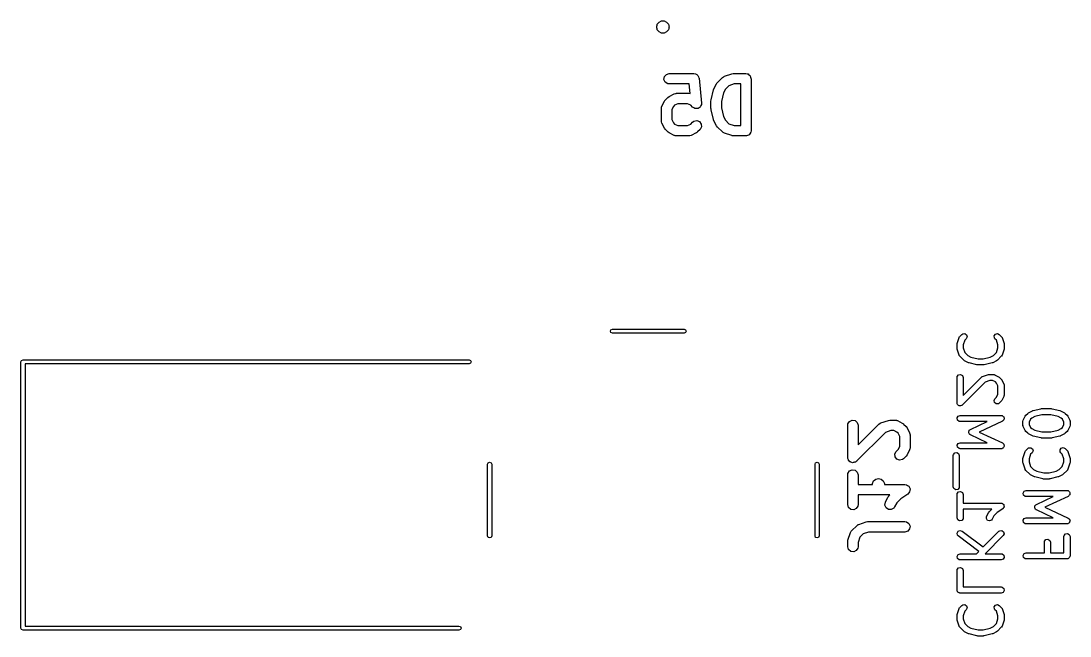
# Model space of a CAD drawing. Extents: x 4.56 to 9.29, y -6.2 to -0.8.
# Drawn here: x 4.56 to 5.569, y -2.886 to -2.294 of the extents above; entities that cross this region are included whole.
import ezdxf

# ---------------------------------------------------------------- set-up
doc = ezdxf.new("R2010")
doc.units = 0
doc.header["$MEASUREMENT"] = 0
doc.layers.add('BLACK', color=7, linetype='CONTINUOUS')

msp = doc.modelspace()

# ---------------------------------------------------------------- linework, layer by layer
at = {"layer": 'BLACK', "linetype": 'CONTINUOUS'}
for p, q in [((5.1713, -2.3), (5.1715, -2.2992)), ((5.1715, -2.3008), (5.1713, -2.3)), ((5.1715, -2.2988), (5.1716, -2.2986)), ((5.1715, -2.2992), (5.1715, -2.2988)), ((5.1716, -2.2986), (5.1718, -2.2974)), ((5.1718, -2.2974), (5.1735, -2.2954)), ((5.1735, -2.2954), (5.1759, -2.2942)), ((5.1759, -2.2942), (5.1785, -2.2942)), ((5.1785, -2.2942), (5.1808, -2.2954)), ((5.1808, -2.2954), (5.1825, -2.2974)), ((5.1825, -2.2974), (5.1828, -2.2986)), ((5.1828, -2.2986), (5.1829, -2.2988)), ((5.1829, -2.2988), (5.1829, -2.2992)), ((5.1829, -2.2992), (5.1831, -2.3)), ((5.1831, -2.3), (5.1829, -2.3008)), ((5.1715, -2.3012), (5.1715, -2.3008)), ((5.1716, -2.3014), (5.1715, -2.3012)), ((5.1718, -2.3026), (5.1716, -2.3014)), ((5.1735, -2.3046), (5.1718, -2.3026)), ((5.1759, -2.3058), (5.1735, -2.3046)), ((5.1785, -2.3058), (5.1759, -2.3058)), ((5.1808, -2.3046), (5.1785, -2.3058)), ((5.1825, -2.3026), (5.1808, -2.3046)), ((5.1828, -2.3014), (5.1825, -2.3026)), ((5.1829, -2.3012), (5.1828, -2.3014)), ((5.1829, -2.3008), (5.1829, -2.3012)), ((5.1782, -2.3505), (5.1786, -2.3477)), ((5.1794, -2.3531), (5.1782, -2.3505)), ((5.1786, -2.3477), (5.1805, -2.3456)), ((5.1805, -2.3456), (5.1832, -2.3448)), ((5.1832, -2.3448), (5.207, -2.3448)), ((5.207, -2.3448), (5.2084, -2.345)), ((5.2084, -2.345), (5.2085, -2.345)), ((5.2085, -2.345), (5.2086, -2.345)), ((5.2086, -2.345), (5.2097, -2.3458)), ((5.2097, -2.3458), (5.2108, -2.3465)), ((5.2108, -2.3465), (5.2108, -2.3466)), ((5.2108, -2.3466), (5.2109, -2.3467)), ((5.2109, -2.3467), (5.2114, -2.3479)), ((5.2114, -2.3479), (5.2119, -2.3491)), ((5.2119, -2.3491), (5.2119, -2.3492)), ((5.2119, -2.3492), (5.212, -2.3493)), ((5.212, -2.3493), (5.2143, -2.3731)), ((5.2296, -2.3534), (5.2344, -2.3486)), ((5.2344, -2.3486), (5.2355, -2.3478)), ((5.2355, -2.3478), (5.236, -2.3477)), ((5.236, -2.3477), (5.2364, -2.3474)), ((5.2364, -2.3474), (5.2435, -2.345)), ((5.2435, -2.345), (5.2449, -2.3448)), ((5.2449, -2.3448), (5.245, -2.3448)), ((5.245, -2.3448), (5.2451, -2.3448)), ((5.2451, -2.3448), (5.257, -2.3448)), ((5.257, -2.3448), (5.2584, -2.345)), ((5.2584, -2.345), (5.2587, -2.3452)), ((5.2587, -2.3452), (5.2591, -2.3452)), ((5.2591, -2.3452), (5.2599, -2.3459)), ((5.2599, -2.3459), (5.2608, -2.3465)), ((5.2608, -2.3465), (5.2609, -2.3468)), ((5.2609, -2.3468), (5.2612, -2.3471)), ((5.2612, -2.3471), (5.2615, -2.3481)), ((5.2615, -2.3481), (5.2619, -2.3491)), ((5.2619, -2.3491), (5.2619, -2.3494)), ((5.2619, -2.3494), (5.262, -2.3498)), ((5.262, -2.3498), (5.262, -2.3998)), ((5.1818, -2.3546), (5.1794, -2.3531)), ((5.1832, -2.3548), (5.1818, -2.3546)), ((5.2025, -2.3548), (5.1832, -2.3548)), ((5.2034, -2.364), (5.2025, -2.3548)), ((5.2236, -2.37), (5.2259, -2.3605)), ((5.2259, -2.3605), (5.2263, -2.3596)), ((5.2263, -2.3594), (5.2287, -2.3547)), ((5.2263, -2.3596), (5.2263, -2.3594)), ((5.2287, -2.3547), (5.2295, -2.3535)), ((5.2295, -2.3535), (5.2296, -2.3535)), ((5.2296, -2.3535), (5.2296, -2.3534)), ((5.2373, -2.3599), (5.2355, -2.3634)), ((5.2406, -2.3565), (5.2373, -2.3599)), ((5.2459, -2.3548), (5.2406, -2.3565)), ((5.252, -2.3548), (5.2459, -2.3548)), ((5.252, -2.3948), (5.252, -2.3548)), ((5.1787, -2.3713), (5.1795, -2.3702)), ((5.1795, -2.3702), (5.1796, -2.3701)), ((5.1796, -2.3701), (5.182, -2.3677)), ((5.1796, -2.3701), (5.1796, -2.3701)), ((5.182, -2.3677), (5.1832, -2.3668)), ((5.1832, -2.3668), (5.1833, -2.3668)), ((5.1833, -2.3667), (5.1881, -2.3644)), ((5.1833, -2.3668), (5.1833, -2.3667)), ((5.1881, -2.3644), (5.1894, -2.3639)), ((5.1894, -2.3639), (5.1899, -2.364)), ((5.1899, -2.364), (5.1903, -2.3638)), ((5.1903, -2.3638), (5.2022, -2.3638)), ((5.2022, -2.3638), (5.2034, -2.364)), ((5.2234, -2.3712), (5.2236, -2.3701)), ((5.2234, -2.3783), (5.2234, -2.3712)), ((5.2236, -2.3701), (5.2236, -2.37)), ((5.2355, -2.3634), (5.2334, -2.3718)), ((5.1758, -2.3783), (5.176, -2.3769)), ((5.1758, -2.3903), (5.1758, -2.3783)), ((5.176, -2.3769), (5.1762, -2.3766)), ((5.1762, -2.3766), (5.1763, -2.3761)), ((5.1763, -2.3761), (5.1787, -2.3713)), ((5.1873, -2.3765), (5.1858, -2.3795)), ((5.1858, -2.3795), (5.1858, -2.3891)), ((5.1885, -2.3753), (5.1873, -2.3765)), ((5.1915, -2.3738), (5.1885, -2.3753)), ((5.201, -2.3738), (5.1915, -2.3738)), ((5.204, -2.3753), (5.201, -2.3738)), ((5.2058, -2.3771), (5.204, -2.3753)), ((5.2068, -2.3777), (5.2058, -2.3771)), ((5.2078, -2.3783), (5.2068, -2.3777)), ((5.208, -2.3783), (5.2078, -2.3783)), ((5.2083, -2.3785), (5.208, -2.3783)), ((5.2094, -2.3784), (5.2083, -2.3785)), ((5.2106, -2.3784), (5.2094, -2.3784)), ((5.2108, -2.3783), (5.2106, -2.3784)), ((5.2111, -2.3783), (5.2108, -2.3783)), ((5.212, -2.3776), (5.2111, -2.3783)), ((5.213, -2.377), (5.212, -2.3776)), ((5.2131, -2.3768), (5.213, -2.377)), ((5.2134, -2.3766), (5.2131, -2.3768)), ((5.2138, -2.3755), (5.2134, -2.3766)), ((5.2143, -2.3745), (5.2138, -2.3755)), ((5.2143, -2.3731), (5.2143, -2.3738)), ((5.2143, -2.3738), (5.2144, -2.3739)), ((5.2144, -2.3739), (5.2143, -2.3741)), ((5.2143, -2.3741), (5.2143, -2.3745)), ((5.2235, -2.3785), (5.2234, -2.3783)), ((5.2236, -2.3796), (5.2235, -2.3785)), ((5.2259, -2.3891), (5.2236, -2.3796)), ((5.2334, -2.3718), (5.2334, -2.3777)), ((5.2334, -2.3777), (5.2355, -2.3861)), ((5.1759, -2.3907), (5.1758, -2.3903)), ((5.1759, -2.3911), (5.1759, -2.3907)), ((5.1763, -2.3925), (5.1759, -2.3911)), ((5.1858, -2.3891), (5.1873, -2.3921)), ((5.2058, -2.3915), (5.207, -2.3906)), ((5.207, -2.3906), (5.2097, -2.39)), ((5.2097, -2.39), (5.2124, -2.391)), ((5.2124, -2.391), (5.214, -2.3933)), ((5.226, -2.3892), (5.2259, -2.3891)), ((5.2263, -2.3901), (5.226, -2.3892)), ((5.2287, -2.3949), (5.2263, -2.3901)), ((5.2355, -2.3861), (5.2373, -2.3897)), ((5.2373, -2.3897), (5.2406, -2.393)), ((5.1787, -2.3973), (5.1763, -2.3925)), ((5.1788, -2.3973), (5.1787, -2.3973)), ((5.1788, -2.3974), (5.1788, -2.3973)), ((5.1796, -2.3985), (5.1788, -2.3974)), ((5.182, -2.4009), (5.1796, -2.3985)), ((5.1821, -2.401), (5.182, -2.4009)), ((5.1821, -2.4011), (5.1821, -2.401)), ((5.1833, -2.4019), (5.1821, -2.4011)), ((5.1873, -2.3921), (5.1885, -2.3933)), ((5.1885, -2.3933), (5.1915, -2.3948)), ((5.1915, -2.3948), (5.201, -2.3948)), ((5.201, -2.3948), (5.204, -2.3933)), ((5.204, -2.3933), (5.2058, -2.3915)), ((5.2105, -2.4009), (5.2094, -2.4018)), ((5.2129, -2.3985), (5.2105, -2.4009)), ((5.2143, -2.3961), (5.2129, -2.3985)), ((5.214, -2.3933), (5.2143, -2.3961)), ((5.2288, -2.3949), (5.2287, -2.3949)), ((5.2288, -2.395), (5.2288, -2.3949)), ((5.2296, -2.3962), (5.2288, -2.395)), ((5.2344, -2.4009), (5.2296, -2.3962)), ((5.2348, -2.4011), (5.2344, -2.4009)), ((5.2351, -2.4015), (5.2348, -2.4011)), ((5.2364, -2.4021), (5.2351, -2.4015)), ((5.2406, -2.393), (5.2459, -2.3948)), ((5.2459, -2.3948), (5.252, -2.3948)), ((5.2616, -2.4015), (5.2615, -2.4019)), ((5.2618, -2.4012), (5.2616, -2.4015)), ((5.262, -2.3998), (5.2618, -2.4012)), ((5.1881, -2.4042), (5.1833, -2.4019)), ((5.1885, -2.4043), (5.1881, -2.4042)), ((5.1889, -2.4046), (5.1885, -2.4043)), ((5.1903, -2.4048), (5.1889, -2.4046)), ((5.2022, -2.4048), (5.1903, -2.4048)), ((5.2027, -2.4046), (5.2022, -2.4048)), ((5.2031, -2.4047), (5.2027, -2.4046)), ((5.2045, -2.4042), (5.2031, -2.4047)), ((5.2092, -2.4019), (5.2045, -2.4042)), ((5.2093, -2.4018), (5.2092, -2.4019)), ((5.2094, -2.4018), (5.2093, -2.4018)), ((5.2435, -2.4045), (5.2364, -2.4021)), ((5.2436, -2.4045), (5.2435, -2.4045)), ((5.2437, -2.4046), (5.2436, -2.4045)), ((5.2451, -2.4048), (5.2437, -2.4046)), ((5.257, -2.4048), (5.2451, -2.4048)), ((5.2573, -2.4047), (5.257, -2.4048)), ((5.2577, -2.4047), (5.2573, -2.4047)), ((5.2587, -2.4043), (5.2577, -2.4047)), ((5.2597, -2.404), (5.2587, -2.4043)), ((5.2599, -2.4037), (5.2597, -2.404)), ((5.2603, -2.4036), (5.2599, -2.4037)), ((5.2608, -2.4027), (5.2603, -2.4036)), ((5.2615, -2.4019), (5.2608, -2.4027)), ((5.1267, -2.5925), (5.1272, -2.5911)), ((5.1272, -2.5939), (5.1267, -2.5925)), ((5.1272, -2.5911), (5.1286, -2.5906)), ((5.1286, -2.5906), (5.1975, -2.5906)), ((5.1975, -2.5906), (5.1989, -2.5911)), ((5.1989, -2.5911), (5.1995, -2.5925)), ((5.1995, -2.5925), (5.1989, -2.5939)), ((5.1286, -2.5945), (5.1272, -2.5939)), ((5.1975, -2.5945), (5.1286, -2.5945)), ((5.1989, -2.5939), (5.1975, -2.5945)), ((5.4603, -2.6042), (5.4622, -2.5986)), ((5.4622, -2.5986), (5.4626, -2.5977)), ((5.4626, -2.5977), (5.4628, -2.5976)), ((5.4628, -2.5976), (5.4629, -2.5975)), ((5.4629, -2.5975), (5.4647, -2.5956)), ((5.4647, -2.5956), (5.4656, -2.595)), ((5.4656, -2.595), (5.4676, -2.5948)), ((5.4675, -2.6011), (5.466, -2.6057)), ((5.4689, -2.5998), (5.4675, -2.6011)), ((5.4676, -2.5948), (5.4693, -2.596)), ((5.4698, -2.5979), (5.4689, -2.5998)), ((5.4693, -2.596), (5.4698, -2.5979)), ((5.4959, -2.5969), (5.497, -2.5953)), ((5.496, -2.5989), (5.4959, -2.5969)), ((5.4966, -2.5998), (5.496, -2.5989)), ((5.498, -2.6011), (5.4966, -2.5998)), ((5.497, -2.5953), (5.499, -2.5947)), ((5.4995, -2.6057), (5.498, -2.6011)), ((5.499, -2.5947), (5.5008, -2.5956)), ((5.5008, -2.5956), (5.5027, -2.5975)), ((5.5027, -2.5975), (5.5033, -2.5983)), ((5.5033, -2.5983), (5.5033, -2.5985)), ((5.5033, -2.5985), (5.5034, -2.5986)), ((5.5034, -2.5986), (5.5053, -2.6042)), ((5.4601, -2.6052), (5.4603, -2.6043)), ((5.4601, -2.6089), (5.4601, -2.6052)), ((5.4602, -2.609), (5.4601, -2.6089)), ((5.4603, -2.6099), (5.4602, -2.609)), ((5.4603, -2.6043), (5.4603, -2.6042)), ((5.4622, -2.6155), (5.4603, -2.6099)), ((5.466, -2.6057), (5.466, -2.6084)), ((5.466, -2.6084), (5.4675, -2.613)), ((5.4675, -2.613), (5.4705, -2.6159)), ((5.4951, -2.6159), (5.498, -2.613)), ((5.498, -2.613), (5.4995, -2.6084)), ((5.4995, -2.6084), (5.4995, -2.6057)), ((5.5053, -2.6099), (5.5034, -2.6155)), ((5.5053, -2.6042), (5.5054, -2.6051)), ((5.5054, -2.6089), (5.5053, -2.6098)), ((5.5053, -2.6098), (5.5053, -2.6099)), ((5.5054, -2.6051), (5.5054, -2.6052)), ((5.5054, -2.6052), (5.5054, -2.6089)), ((4.5597, -2.622), (4.5603, -2.6207)), ((4.5597, -2.878), (4.5597, -2.622)), ((4.5603, -2.6207), (4.5617, -2.6201)), ((4.5617, -2.6201), (4.9908, -2.6201)), ((4.9908, -2.6201), (4.9922, -2.6207)), ((4.9922, -2.6234), (4.9908, -2.624)), ((4.9922, -2.6207), (4.9928, -2.622)), ((4.9928, -2.622), (4.9922, -2.6234)), ((5.4623, -2.6156), (5.4622, -2.6155)), ((5.4623, -2.6158), (5.4623, -2.6156)), ((5.4629, -2.6166), (5.4623, -2.6158)), ((5.4666, -2.6204), (5.4629, -2.6166)), ((5.4667, -2.6204), (5.4666, -2.6204)), ((5.4674, -2.6209), (5.4667, -2.6204)), ((5.4711, -2.6228), (5.4674, -2.6209)), ((5.4705, -2.6159), (5.4735, -2.6174)), ((5.4713, -2.6228), (5.4711, -2.6228)), ((5.4717, -2.623), (5.4713, -2.6228)), ((5.4792, -2.6249), (5.4717, -2.623)), ((5.4735, -2.6174), (5.4803, -2.6191)), ((5.4803, -2.6191), (5.4852, -2.6191)), ((5.4852, -2.6191), (5.4921, -2.6174)), ((5.4938, -2.623), (5.4863, -2.6249)), ((5.4921, -2.6174), (5.4951, -2.6159)), ((5.4939, -2.623), (5.4938, -2.623)), ((5.4944, -2.6228), (5.4939, -2.623)), ((5.4982, -2.6209), (5.4944, -2.6228)), ((5.4989, -2.6204), (5.4982, -2.6209)), ((5.4982, -2.6209), (5.4982, -2.6209)), ((5.5027, -2.6166), (5.4989, -2.6204)), ((5.5029, -2.6164), (5.5027, -2.6165)), ((5.5027, -2.6165), (5.5027, -2.6166)), ((5.5034, -2.6155), (5.5029, -2.6164)), ((4.9908, -2.624), (4.5637, -2.624)), ((4.5637, -2.624), (4.5637, -2.876)), ((5.4794, -2.6249), (5.4792, -2.6249)), ((5.48, -2.625), (5.4794, -2.6249)), ((5.4856, -2.625), (5.48, -2.625)), ((5.4857, -2.625), (5.4856, -2.625)), ((5.4863, -2.6249), (5.4857, -2.625)), ((5.4601, -2.637), (5.4603, -2.636)), ((5.4601, -2.6614), (5.4601, -2.637)), ((5.4603, -2.636), (5.4616, -2.6345)), ((5.4616, -2.6345), (5.4636, -2.6341)), ((5.4636, -2.6341), (5.4653, -2.6351)), ((5.4872, -2.6415), (5.4652, -2.6635)), ((5.4653, -2.6351), (5.466, -2.637)), ((5.466, -2.6543), (5.4835, -2.6368)), ((5.466, -2.637), (5.466, -2.6543)), ((5.4835, -2.6368), (5.4843, -2.6362)), ((5.4843, -2.6362), (5.4845, -2.6362)), ((5.4845, -2.6362), (5.4846, -2.6361)), ((5.4846, -2.6361), (5.4903, -2.6342)), ((5.4917, -2.64), (5.4872, -2.6415)), ((5.4903, -2.6342), (5.4911, -2.6341)), ((5.4911, -2.6341), (5.4912, -2.6341)), ((5.4912, -2.6341), (5.495, -2.6341)), ((5.4943, -2.64), (5.4917, -2.64)), ((5.497, -2.6413), (5.4943, -2.64)), ((5.495, -2.6341), (5.496, -2.6343)), ((5.496, -2.6343), (5.4961, -2.6344)), ((5.4961, -2.6344), (5.4963, -2.6344)), ((5.4963, -2.6344), (5.5, -2.6363)), ((5.4982, -2.6425), (5.497, -2.6413)), ((5.4995, -2.6452), (5.4982, -2.6425)), ((5.5, -2.6363), (5.5007, -2.6368)), ((5.5007, -2.6368), (5.5008, -2.6368)), ((5.5008, -2.6368), (5.5027, -2.6387)), ((5.5027, -2.6387), (5.5032, -2.6394)), ((5.5032, -2.6394), (5.5032, -2.6395)), ((5.5032, -2.6395), (5.5051, -2.6432)), ((5.5051, -2.6432), (5.5054, -2.6442)), ((5.4982, -2.6559), (5.4995, -2.6532)), ((5.4995, -2.6532), (5.4995, -2.6452)), ((5.5054, -2.6442), (5.5053, -2.6444)), ((5.5053, -2.6444), (5.5054, -2.6445)), ((5.5054, -2.6445), (5.5054, -2.6539)), ((5.4604, -2.6623), (5.4601, -2.6614)), ((5.4607, -2.6631), (5.4604, -2.6623)), ((5.4608, -2.6632), (5.4607, -2.6631)), ((5.4608, -2.6633), (5.4608, -2.6632)), ((5.4616, -2.6638), (5.4608, -2.6633)), ((5.4623, -2.6643), (5.4616, -2.6638)), ((5.4652, -2.6635), (5.4646, -2.6639)), ((5.4646, -2.6639), (5.4646, -2.664)), ((5.4958, -2.6593), (5.4966, -2.6575)), ((5.4963, -2.6612), (5.4958, -2.6593)), ((5.4979, -2.6624), (5.4963, -2.6612)), ((5.4966, -2.6575), (5.4982, -2.6559)), ((5.5, -2.6622), (5.4979, -2.6624)), ((5.5008, -2.6616), (5.5, -2.6622)), ((5.5027, -2.6598), (5.5008, -2.6616)), ((5.5032, -2.659), (5.5027, -2.6597)), ((5.5027, -2.6597), (5.5027, -2.6598)), ((5.5051, -2.6552), (5.5032, -2.659)), ((5.5052, -2.6549), (5.5051, -2.6551)), ((5.5051, -2.6551), (5.5051, -2.6552)), ((5.5054, -2.6539), (5.5052, -2.6549)), ((5.4612, -2.6742), (5.4631, -2.6735)), ((5.4625, -2.6643), (5.4623, -2.6643)), ((5.4626, -2.6643), (5.4625, -2.6643)), ((5.4634, -2.6642), (5.4626, -2.6643)), ((5.4631, -2.6735), (5.5025, -2.6735)), ((5.4643, -2.6641), (5.4634, -2.6642)), ((5.4645, -2.664), (5.4643, -2.6641)), ((5.4646, -2.664), (5.4645, -2.664)), ((5.5025, -2.6735), (5.5035, -2.6736)), ((5.5035, -2.6736), (5.5038, -2.6739)), ((5.5038, -2.6739), (5.5041, -2.674)), ((5.5041, -2.674), (5.5045, -2.6745)), ((5.5257, -2.6742), (5.5262, -2.6734)), ((5.5262, -2.6734), (5.5263, -2.6734)), ((5.5263, -2.6734), (5.5281, -2.6715)), ((5.5281, -2.6715), (5.5289, -2.671)), ((5.5289, -2.671), (5.5327, -2.6691)), ((5.5289, -2.671), (5.5289, -2.671)), ((5.5327, -2.6691), (5.5331, -2.6689)), ((5.5331, -2.6689), (5.5333, -2.6689)), ((5.5333, -2.6689), (5.5408, -2.667)), ((5.5418, -2.6728), (5.535, -2.6745)), ((5.5408, -2.667), (5.5413, -2.6669)), ((5.5413, -2.6669), (5.5415, -2.6669)), ((5.5415, -2.6669), (5.5508, -2.6669)), ((5.5505, -2.6728), (5.5418, -2.6728)), ((5.5573, -2.6745), (5.5505, -2.6728)), ((5.5508, -2.6669), (5.5514, -2.667)), ((5.5514, -2.667), (5.5516, -2.667)), ((5.5516, -2.667), (5.5591, -2.6689)), ((5.5591, -2.6689), (5.5595, -2.6691)), ((5.5595, -2.6691), (5.5597, -2.6691)), ((5.5597, -2.6691), (5.5634, -2.671)), ((5.5634, -2.671), (5.5641, -2.6715)), ((5.5641, -2.6715), (5.5642, -2.6715)), ((5.5642, -2.6715), (5.5661, -2.6734)), ((5.5661, -2.6734), (5.5666, -2.6741)), ((5.355, -2.683), (5.3552, -2.6816)), ((5.355, -2.714), (5.355, -2.683)), ((5.3552, -2.6816), (5.3567, -2.6792)), ((5.3567, -2.6792), (5.3592, -2.6781)), ((5.3592, -2.6781), (5.362, -2.6785)), ((5.362, -2.6785), (5.3642, -2.6803)), ((5.3642, -2.6803), (5.365, -2.683)), ((5.365, -2.7019), (5.385, -2.6819)), ((5.365, -2.683), (5.365, -2.7019)), ((5.385, -2.6819), (5.3861, -2.681)), ((5.3861, -2.681), (5.3866, -2.6809)), ((5.3866, -2.6809), (5.3869, -2.6807)), ((5.3869, -2.6807), (5.3941, -2.6783)), ((5.3941, -2.6783), (5.3955, -2.678)), ((5.3955, -2.678), (5.3956, -2.678)), ((5.3956, -2.678), (5.3957, -2.678)), ((5.3957, -2.678), (5.4004, -2.678)), ((5.4004, -2.678), (5.4018, -2.6782)), ((5.4018, -2.6782), (5.4022, -2.6785)), ((5.4022, -2.6785), (5.4027, -2.6785)), ((5.4027, -2.6785), (5.4074, -2.6809)), ((5.4074, -2.6809), (5.4086, -2.6817)), ((5.4086, -2.6817), (5.4086, -2.6818)), ((5.4086, -2.6818), (5.4087, -2.6819)), ((5.4087, -2.6819), (5.4111, -2.6842)), ((5.4602, -2.6759), (5.4612, -2.6742)), ((5.4605, -2.6779), (5.4602, -2.6759)), ((5.4621, -2.6792), (5.4605, -2.6779)), ((5.4631, -2.6794), (5.4621, -2.6792)), ((5.4891, -2.6794), (5.4631, -2.6794)), ((5.4731, -2.6869), (5.4891, -2.6794)), ((5.5037, -2.6791), (5.4813, -2.6895)), ((5.504, -2.6788), (5.5037, -2.6791)), ((5.5044, -2.6787), (5.504, -2.6788)), ((5.5047, -2.6781), (5.5044, -2.6787)), ((5.5045, -2.6745), (5.505, -2.6749)), ((5.5051, -2.6777), (5.5047, -2.6781)), ((5.505, -2.6749), (5.5051, -2.6753)), ((5.5051, -2.6753), (5.5053, -2.6757)), ((5.5052, -2.6773), (5.5051, -2.6777)), ((5.5054, -2.6769), (5.5052, -2.6773)), ((5.5053, -2.6757), (5.5053, -2.6763)), ((5.5053, -2.6763), (5.5054, -2.6769)), ((5.5235, -2.6792), (5.5237, -2.6782)), ((5.5235, -2.683), (5.5235, -2.6792)), ((5.5236, -2.6831), (5.5235, -2.683)), ((5.5235, -2.6833), (5.5236, -2.6831)), ((5.5238, -2.6843), (5.5235, -2.6833)), ((5.5237, -2.6782), (5.5238, -2.6781)), ((5.5238, -2.6779), (5.5257, -2.6742)), ((5.5238, -2.6781), (5.5238, -2.6779)), ((5.5308, -2.6772), (5.5294, -2.6799)), ((5.5294, -2.6799), (5.5294, -2.6823)), ((5.5294, -2.6823), (5.5308, -2.685)), ((5.532, -2.676), (5.5308, -2.6772)), ((5.535, -2.6745), (5.532, -2.676)), ((5.5603, -2.676), (5.5573, -2.6745)), ((5.5615, -2.6772), (5.5603, -2.676)), ((5.5629, -2.6799), (5.5615, -2.6772)), ((5.5615, -2.685), (5.5629, -2.6823)), ((5.5629, -2.6823), (5.5629, -2.6799)), ((5.5666, -2.6741), (5.5666, -2.6742)), ((5.5666, -2.6742), (5.5685, -2.6779)), ((5.5685, -2.6779), (5.5688, -2.6789)), ((5.5686, -2.684), (5.5685, -2.6841)), ((5.5688, -2.683), (5.5686, -2.684)), ((5.5688, -2.6789), (5.5687, -2.6791)), ((5.5687, -2.6791), (5.5688, -2.6792)), ((5.5688, -2.6792), (5.5688, -2.683)), ((5.3912, -2.6898), (5.3635, -2.7175)), ((5.3965, -2.688), (5.3912, -2.6898)), ((5.3993, -2.688), (5.3965, -2.688)), ((5.4022, -2.6895), (5.3993, -2.688)), ((5.4035, -2.6907), (5.4022, -2.6895)), ((5.405, -2.6937), (5.4035, -2.6907)), ((5.405, -2.7033), (5.405, -2.6937)), ((5.4111, -2.6842), (5.412, -2.6854)), ((5.412, -2.6854), (5.412, -2.6855)), ((5.412, -2.6855), (5.412, -2.6855)), ((5.412, -2.6855), (5.4144, -2.6903)), ((5.4144, -2.6903), (5.4149, -2.6917)), ((5.4149, -2.6917), (5.4148, -2.6921)), ((5.4148, -2.6921), (5.415, -2.6925)), ((5.415, -2.6925), (5.415, -2.7044)), ((5.4714, -2.6898), (5.4716, -2.6891)), ((5.4715, -2.69), (5.4714, -2.6898)), ((5.4715, -2.6903), (5.4715, -2.69)), ((5.4719, -2.6909), (5.4715, -2.6903)), ((5.4716, -2.6891), (5.4717, -2.6883)), ((5.4717, -2.6883), (5.4718, -2.6881)), ((5.4718, -2.6881), (5.4719, -2.6878)), ((5.4719, -2.6878), (5.4725, -2.6874)), ((5.4722, -2.6916), (5.4719, -2.6909)), ((5.4726, -2.6919), (5.4722, -2.6916)), ((5.4725, -2.6874), (5.4731, -2.6869)), ((5.4726, -2.692), (5.4726, -2.6919)), ((5.4728, -2.692), (5.4726, -2.692)), ((5.4731, -2.6922), (5.4728, -2.692)), ((5.4891, -2.6997), (5.4731, -2.6922)), ((5.4813, -2.6895), (5.5037, -2.7)), ((5.5257, -2.688), (5.5238, -2.6843)), ((5.5258, -2.6881), (5.5257, -2.688)), ((5.5263, -2.6888), (5.5258, -2.6881)), ((5.5281, -2.6907), (5.5263, -2.6888)), ((5.5282, -2.6907), (5.5281, -2.6907)), ((5.5289, -2.6912), (5.5282, -2.6907)), ((5.5327, -2.6931), (5.5289, -2.6912)), ((5.5308, -2.685), (5.532, -2.6862)), ((5.532, -2.6862), (5.535, -2.6877)), ((5.5328, -2.6931), (5.5327, -2.6931)), ((5.5333, -2.6933), (5.5328, -2.6931)), ((5.5408, -2.6952), (5.5333, -2.6933)), ((5.535, -2.6877), (5.5418, -2.6894)), ((5.5418, -2.6894), (5.5505, -2.6894)), ((5.5505, -2.6894), (5.5573, -2.6877)), ((5.5591, -2.6933), (5.5516, -2.6952)), ((5.5573, -2.6877), (5.5603, -2.6862)), ((5.5592, -2.6933), (5.5591, -2.6933)), ((5.5597, -2.6931), (5.5592, -2.6933)), ((5.5634, -2.6912), (5.5597, -2.6931)), ((5.5603, -2.6862), (5.5615, -2.685)), ((5.5635, -2.6912), (5.5634, -2.6912)), ((5.5642, -2.6907), (5.5635, -2.6912)), ((5.5661, -2.6888), (5.5642, -2.6907)), ((5.5666, -2.688), (5.5661, -2.6888)), ((5.5661, -2.6888), (5.5661, -2.6888)), ((5.5685, -2.6843), (5.5666, -2.688)), ((5.5685, -2.6841), (5.5685, -2.6843)), ((5.4035, -2.7062), (5.405, -2.7033)), ((5.4602, -2.7021), (5.4612, -2.7004)), ((5.4605, -2.7041), (5.4602, -2.7021)), ((5.4621, -2.7054), (5.4605, -2.7041)), ((5.4612, -2.7004), (5.4631, -2.6997)), ((5.4631, -2.6997), (5.4891, -2.6997)), ((5.5037, -2.7), (5.5045, -2.7006)), ((5.5045, -2.7006), (5.5047, -2.7009)), ((5.5047, -2.7009), (5.505, -2.7012)), ((5.505, -2.7037), (5.5049, -2.7044)), ((5.505, -2.7012), (5.5051, -2.7018)), ((5.5054, -2.7032), (5.505, -2.7037)), ((5.5051, -2.7018), (5.5054, -2.7024)), ((5.5054, -2.7024), (5.5053, -2.7028)), ((5.5053, -2.7028), (5.5054, -2.7032)), ((5.5409, -2.6952), (5.5408, -2.6952)), ((5.5415, -2.6953), (5.5409, -2.6952)), ((5.5508, -2.6953), (5.5415, -2.6953)), ((5.551, -2.6953), (5.5508, -2.6953)), ((5.5516, -2.6952), (5.551, -2.6953)), ((5.3552, -2.7148), (5.355, -2.714)), ((5.4003, -2.7105), (5.4017, -2.7081)), ((5.4005, -2.7133), (5.4003, -2.7105)), ((5.4022, -2.7156), (5.4005, -2.7133)), ((5.4017, -2.7081), (5.4035, -2.7062)), ((5.4111, -2.7127), (5.4087, -2.7151)), ((5.4112, -2.7127), (5.4111, -2.7127)), ((5.412, -2.7114), (5.4112, -2.7126)), ((5.4112, -2.7126), (5.4112, -2.7127)), ((5.4144, -2.7067), (5.412, -2.7114)), ((5.4145, -2.7062), (5.4144, -2.7067)), ((5.4148, -2.7059), (5.4145, -2.7062)), ((5.415, -2.7044), (5.4148, -2.7059)), ((5.4564, -2.712), (5.4566, -2.711)), ((5.4564, -2.742), (5.4564, -2.712)), ((5.4566, -2.711), (5.4579, -2.7095)), ((5.4579, -2.7095), (5.4598, -2.7091)), ((5.4598, -2.7091), (5.4616, -2.7101)), ((5.4616, -2.7101), (5.4623, -2.712)), ((5.4631, -2.7056), (5.4621, -2.7054)), ((5.4623, -2.712), (5.4623, -2.742)), ((5.5025, -2.7056), (5.4631, -2.7056)), ((5.5028, -2.7055), (5.5025, -2.7056)), ((5.5032, -2.7055), (5.5028, -2.7055)), ((5.5037, -2.7051), (5.5032, -2.7055)), ((5.5044, -2.7049), (5.5037, -2.7051)), ((5.5046, -2.7046), (5.5044, -2.7049)), ((5.5049, -2.7044), (5.5046, -2.7046)), ((5.5235, -2.7148), (5.5237, -2.714)), ((5.5237, -2.7139), (5.5255, -2.7083)), ((5.5237, -2.714), (5.5237, -2.7139)), ((5.5255, -2.7083), (5.526, -2.7074)), ((5.526, -2.7074), (5.5262, -2.7073)), ((5.5262, -2.7073), (5.5263, -2.7071)), ((5.5263, -2.7071), (5.5281, -2.7053)), ((5.5281, -2.7053), (5.529, -2.7047)), ((5.529, -2.7047), (5.531, -2.7045)), ((5.5309, -2.7108), (5.5294, -2.7153)), ((5.5323, -2.7094), (5.5309, -2.7108)), ((5.531, -2.7045), (5.5326, -2.7057)), ((5.5332, -2.7076), (5.5323, -2.7094)), ((5.5326, -2.7057), (5.5332, -2.7076)), ((5.5592, -2.7066), (5.5604, -2.7049)), ((5.5594, -2.7086), (5.5592, -2.7066)), ((5.56, -2.7094), (5.5594, -2.7086)), ((5.5614, -2.7108), (5.56, -2.7094)), ((5.5604, -2.7049), (5.5623, -2.7044)), ((5.5629, -2.7153), (5.5614, -2.7108)), ((5.5623, -2.7044), (5.5642, -2.7053)), ((5.5642, -2.7053), (5.5661, -2.7071)), ((5.5661, -2.7071), (5.5666, -2.708)), ((5.5666, -2.708), (5.5667, -2.7082)), ((5.5667, -2.7082), (5.5668, -2.7083)), ((5.5668, -2.7083), (5.5686, -2.7139)), ((5.5686, -2.7139), (5.5688, -2.7148)), ((5.0086, -2.7205), (5.0091, -2.7191)), ((5.0086, -2.7894), (5.0086, -2.7205)), ((5.0091, -2.7191), (5.0105, -2.7185)), ((5.0105, -2.7185), (5.0119, -2.7191)), ((5.0119, -2.7191), (5.0125, -2.7205)), ((5.0125, -2.7205), (5.0125, -2.7894)), ((5.3235, -2.7205), (5.3241, -2.7191)), ((5.3235, -2.7894), (5.3235, -2.7205)), ((5.3241, -2.7191), (5.3255, -2.7185)), ((5.3255, -2.7185), (5.3269, -2.7191)), ((5.3269, -2.7191), (5.3274, -2.7205)), ((5.3274, -2.7205), (5.3274, -2.7894)), ((5.3553, -2.7157), (5.3552, -2.7148)), ((5.3556, -2.7161), (5.3553, -2.7157)), ((5.3557, -2.7167), (5.3556, -2.7161)), ((5.3564, -2.7173), (5.3557, -2.7167)), ((5.357, -2.718), (5.3564, -2.7173)), ((5.3575, -2.7182), (5.357, -2.718)), ((5.3579, -2.7185), (5.3575, -2.7182)), ((5.3588, -2.7186), (5.3579, -2.7185)), ((5.3596, -2.719), (5.3588, -2.7186)), ((5.3601, -2.7188), (5.3596, -2.719)), ((5.3607, -2.7189), (5.3601, -2.7188)), ((5.3615, -2.7185), (5.3607, -2.7189)), ((5.3624, -2.7184), (5.3615, -2.7185)), ((5.3631, -2.7178), (5.3624, -2.7184)), ((5.3632, -2.7177), (5.3631, -2.7178)), ((5.3633, -2.7177), (5.3632, -2.7177)), ((5.3635, -2.7175), (5.3633, -2.7177)), ((5.4048, -2.7166), (5.4022, -2.7156)), ((5.4076, -2.716), (5.4048, -2.7166)), ((5.4087, -2.7151), (5.4076, -2.716)), ((5.5235, -2.7186), (5.5235, -2.7148)), ((5.5235, -2.7187), (5.5235, -2.7186)), ((5.5237, -2.7195), (5.5235, -2.7187)), ((5.5255, -2.7252), (5.5237, -2.7195)), ((5.5294, -2.7153), (5.5294, -2.7181)), ((5.5294, -2.7181), (5.5309, -2.7226)), ((5.5309, -2.7226), (5.5338, -2.7255)), ((5.5585, -2.7255), (5.5614, -2.7226)), ((5.5614, -2.7226), (5.5629, -2.7181)), ((5.5629, -2.7181), (5.5629, -2.7153)), ((5.5686, -2.7195), (5.5668, -2.7252)), ((5.5688, -2.7186), (5.5686, -2.7195)), ((5.5686, -2.7195), (5.5686, -2.7195)), ((5.5688, -2.7148), (5.5688, -2.7148)), ((5.5688, -2.7148), (5.5688, -2.7186)), ((5.355, -2.7306), (5.3552, -2.7292)), ((5.355, -2.7592), (5.355, -2.7306)), ((5.3552, -2.7292), (5.3567, -2.7269)), ((5.3567, -2.7269), (5.3592, -2.7257)), ((5.3592, -2.7257), (5.362, -2.7261)), ((5.362, -2.7261), (5.3642, -2.7279)), ((5.3642, -2.7279), (5.365, -2.7306)), ((5.365, -2.7306), (5.365, -2.7399)), ((5.382, -2.7348), (5.3845, -2.7343)), ((5.3845, -2.7343), (5.3871, -2.7348)), ((5.5257, -2.7253), (5.5255, -2.7252)), ((5.5257, -2.7255), (5.5257, -2.7253)), ((5.5263, -2.7263), (5.5257, -2.7255)), ((5.53, -2.7301), (5.5263, -2.7263)), ((5.5301, -2.7301), (5.53, -2.7301)), ((5.5308, -2.7306), (5.5301, -2.7301)), ((5.5345, -2.7325), (5.5308, -2.7306)), ((5.5338, -2.7255), (5.5369, -2.7271)), ((5.5347, -2.7325), (5.5345, -2.7325)), ((5.5351, -2.7327), (5.5347, -2.7325)), ((5.5426, -2.7346), (5.5351, -2.7327)), ((5.5369, -2.7271), (5.5437, -2.7288)), ((5.5437, -2.7288), (5.5486, -2.7288)), ((5.5486, -2.7288), (5.5554, -2.7271)), ((5.5572, -2.7327), (5.5497, -2.7346)), ((5.5554, -2.7271), (5.5585, -2.7255)), ((5.5573, -2.7326), (5.5572, -2.7327)), ((5.5578, -2.7325), (5.5573, -2.7326)), ((5.5615, -2.7306), (5.5578, -2.7325)), ((5.5616, -2.7306), (5.5615, -2.7306)), ((5.5623, -2.7301), (5.5616, -2.7306)), ((5.5661, -2.7263), (5.5623, -2.7301)), ((5.5663, -2.7261), (5.5661, -2.7261)), ((5.5661, -2.7261), (5.5661, -2.7263)), ((5.5668, -2.7252), (5.5663, -2.7261)), ((5.365, -2.7399), (5.3788, -2.7399)), ((5.3788, -2.7388), (5.3799, -2.7365)), ((5.3788, -2.7399), (5.3788, -2.7388)), ((5.3799, -2.7365), (5.382, -2.7348)), ((5.3871, -2.7348), (5.3892, -2.7365)), ((5.3892, -2.7365), (5.3903, -2.7388)), ((5.3903, -2.7388), (5.3903, -2.7399)), ((5.3903, -2.7399), (5.41, -2.7399)), ((5.41, -2.7399), (5.4112, -2.7401)), ((5.4112, -2.7401), (5.4113, -2.7401)), ((5.4113, -2.7401), (5.4113, -2.7401)), ((5.4113, -2.7401), (5.4114, -2.7401)), ((5.4114, -2.7401), (5.4125, -2.7409)), ((5.4125, -2.7409), (5.4137, -2.7416)), ((5.4137, -2.7416), (5.4137, -2.7416)), ((5.4137, -2.7416), (5.4137, -2.7416)), ((5.4137, -2.7416), (5.4143, -2.7429)), ((5.4143, -2.7429), (5.4149, -2.7441)), ((5.4149, -2.7442), (5.4147, -2.7456)), ((5.4149, -2.7441), (5.4149, -2.7442)), ((5.4149, -2.7442), (5.4149, -2.7442)), ((5.4571, -2.7439), (5.4564, -2.742)), ((5.4588, -2.7449), (5.4571, -2.7439)), ((5.4608, -2.7446), (5.4588, -2.7449)), ((5.4621, -2.743), (5.4608, -2.7446)), ((5.4623, -2.742), (5.4621, -2.743)), ((5.5428, -2.7346), (5.5426, -2.7346)), ((5.5433, -2.7347), (5.5428, -2.7346)), ((5.549, -2.7347), (5.5433, -2.7347)), ((5.5491, -2.7346), (5.549, -2.7347)), ((5.5497, -2.7346), (5.5491, -2.7346)), ((5.3955, -2.7499), (5.365, -2.7499)), ((5.365, -2.7499), (5.365, -2.7592)), ((5.3912, -2.757), (5.3936, -2.7522)), ((5.3936, -2.7522), (5.3944, -2.751)), ((5.3944, -2.751), (5.3945, -2.751)), ((5.3945, -2.7509), (5.3955, -2.7499)), ((5.3945, -2.751), (5.3945, -2.7509)), ((5.406, -2.7536), (5.4022, -2.7574)), ((5.4127, -2.7491), (5.406, -2.7536)), ((5.4136, -2.748), (5.4127, -2.7491)), ((5.4145, -2.747), (5.4136, -2.748)), ((5.4147, -2.7456), (5.4145, -2.7469)), ((5.4145, -2.7469), (5.4145, -2.747)), ((5.4145, -2.747), (5.4145, -2.747)), ((5.4601, -2.7495), (5.4603, -2.7485)), ((5.4601, -2.772), (5.4601, -2.7495)), ((5.4603, -2.7485), (5.4616, -2.747)), ((5.4616, -2.747), (5.4636, -2.7466)), ((5.4636, -2.7466), (5.4653, -2.7476)), ((5.4653, -2.7476), (5.466, -2.7495)), ((5.466, -2.7495), (5.466, -2.7578)), ((5.5236, -2.7481), (5.5246, -2.7463)), ((5.5239, -2.7501), (5.5236, -2.7481)), ((5.5255, -2.7514), (5.5239, -2.7501)), ((5.5246, -2.7463), (5.5265, -2.7456)), ((5.5265, -2.7515), (5.5255, -2.7514)), ((5.5265, -2.7456), (5.5658, -2.7456)), ((5.5525, -2.7515), (5.5265, -2.7515)), ((5.5365, -2.759), (5.5525, -2.7515)), ((5.5671, -2.7513), (5.5447, -2.7617)), ((5.5658, -2.7456), (5.5669, -2.7458)), ((5.5669, -2.7458), (5.5672, -2.7461)), ((5.5674, -2.751), (5.5671, -2.7513)), ((5.5672, -2.7461), (5.5675, -2.7462)), ((5.5677, -2.7509), (5.5674, -2.751)), ((5.5675, -2.7462), (5.5679, -2.7467)), ((5.5681, -2.7503), (5.5677, -2.7509)), ((5.5679, -2.7467), (5.5684, -2.7471)), ((5.5685, -2.7498), (5.5681, -2.7503)), ((5.5684, -2.7471), (5.5685, -2.7475)), ((5.5685, -2.7475), (5.5687, -2.7478)), ((5.5686, -2.7494), (5.5685, -2.7498)), ((5.5687, -2.7478), (5.5686, -2.7485)), ((5.5686, -2.7485), (5.5687, -2.7491)), ((5.5687, -2.7491), (5.5686, -2.7494)), ((5.3557, -2.7619), (5.355, -2.7592)), ((5.3579, -2.7638), (5.3557, -2.7619)), ((5.3607, -2.7642), (5.3579, -2.7638)), ((5.3632, -2.763), (5.3607, -2.7642)), ((5.3648, -2.7606), (5.3632, -2.763)), ((5.365, -2.7592), (5.3648, -2.7606)), ((5.3907, -2.7597), (5.3912, -2.757)), ((5.3918, -2.7623), (5.3907, -2.7597)), ((5.3941, -2.7639), (5.3918, -2.7623)), ((5.3969, -2.764), (5.3941, -2.7639)), ((5.3993, -2.7626), (5.3969, -2.764)), ((5.4001, -2.7614), (5.3993, -2.7626)), ((5.4022, -2.7574), (5.4001, -2.7614)), ((5.466, -2.7578), (5.5025, -2.7578)), ((5.4935, -2.7637), (5.466, -2.7637)), ((5.466, -2.7637), (5.466, -2.772)), ((5.491, -2.7662), (5.4935, -2.7637)), ((5.5041, -2.7632), (5.4987, -2.7668)), ((5.5025, -2.7578), (5.5035, -2.758)), ((5.5035, -2.758), (5.5036, -2.7581)), ((5.5036, -2.7581), (5.5038, -2.7581)), ((5.5038, -2.7581), (5.5044, -2.7588)), ((5.5042, -2.7631), (5.5041, -2.7632)), ((5.5044, -2.763), (5.5042, -2.7631)), ((5.5044, -2.7588), (5.505, -2.7593)), ((5.5048, -2.7623), (5.5044, -2.763)), ((5.5053, -2.7616), (5.5048, -2.7623)), ((5.505, -2.7593), (5.505, -2.7595)), ((5.505, -2.7595), (5.5052, -2.7596)), ((5.5052, -2.7596), (5.5052, -2.7604)), ((5.5052, -2.7604), (5.5054, -2.7613)), ((5.5054, -2.7613), (5.5053, -2.7614)), ((5.5053, -2.7614), (5.5053, -2.7616)), ((5.5348, -2.762), (5.535, -2.7612)), ((5.5349, -2.7622), (5.5348, -2.762)), ((5.5349, -2.7625), (5.5349, -2.7622)), ((5.5353, -2.7631), (5.5349, -2.7625)), ((5.535, -2.7605), (5.5352, -2.7603)), ((5.535, -2.7612), (5.535, -2.7605)), ((5.5352, -2.7603), (5.5353, -2.76)), ((5.5353, -2.76), (5.5359, -2.7596)), ((5.5356, -2.7638), (5.5353, -2.7631)), ((5.536, -2.764), (5.5356, -2.7638)), ((5.5359, -2.7596), (5.5365, -2.759)), ((5.536, -2.7641), (5.536, -2.764)), ((5.5362, -2.7642), (5.536, -2.7641)), ((5.5365, -2.7644), (5.5362, -2.7642)), ((5.5525, -2.7719), (5.5365, -2.7644)), ((5.5447, -2.7617), (5.5671, -2.7722)), ((5.4608, -2.7739), (5.4601, -2.772)), ((5.4626, -2.7749), (5.4608, -2.7739)), ((5.4646, -2.7746), (5.4626, -2.7749)), ((5.4659, -2.773), (5.4646, -2.7746)), ((5.466, -2.772), (5.4659, -2.773)), ((5.4883, -2.7727), (5.4886, -2.7707)), ((5.4894, -2.7744), (5.4883, -2.7727)), ((5.4886, -2.7707), (5.4904, -2.767)), ((5.4914, -2.775), (5.4894, -2.7744)), ((5.4904, -2.767), (5.491, -2.7662)), ((5.491, -2.7662), (5.491, -2.7662)), ((5.4932, -2.7742), (5.4914, -2.775)), ((5.4938, -2.7733), (5.4932, -2.7742)), ((5.4955, -2.77), (5.4938, -2.7733)), ((5.4987, -2.7668), (5.4955, -2.77)), ((5.5236, -2.7743), (5.5246, -2.7726)), ((5.5239, -2.7763), (5.5236, -2.7743)), ((5.5246, -2.7726), (5.5265, -2.7719)), ((5.5265, -2.7719), (5.5525, -2.7719)), ((5.5671, -2.7722), (5.5679, -2.7728)), ((5.5679, -2.7728), (5.5681, -2.7731)), ((5.5681, -2.7731), (5.5684, -2.7734)), ((5.5684, -2.7734), (5.5685, -2.774)), ((5.5685, -2.774), (5.5688, -2.7746)), ((5.5688, -2.7746), (5.5687, -2.775)), ((5.3576, -2.7862), (5.3582, -2.7849)), ((5.3582, -2.7849), (5.3586, -2.7846)), ((5.3586, -2.7846), (5.3588, -2.7842)), ((5.3588, -2.7842), (5.3636, -2.7795)), ((5.3636, -2.7795), (5.3647, -2.7786)), ((5.3647, -2.7786), (5.3651, -2.7785)), ((5.3651, -2.7785), (5.3655, -2.7783)), ((5.3655, -2.7783), (5.3727, -2.7759)), ((5.3727, -2.7759), (5.3741, -2.7756)), ((5.3741, -2.7756), (5.3742, -2.7757)), ((5.3742, -2.7757), (5.3742, -2.7756)), ((5.3742, -2.7756), (5.41, -2.7756)), ((5.41, -2.7756), (5.4114, -2.7758)), ((5.4127, -2.7848), (5.41, -2.7856)), ((5.4114, -2.7758), (5.4137, -2.7774)), ((5.4145, -2.7827), (5.4127, -2.7848)), ((5.4137, -2.7774), (5.4149, -2.7799)), ((5.4149, -2.7799), (5.4145, -2.7827)), ((5.4602, -2.7867), (5.4611, -2.7849)), ((5.4611, -2.7849), (5.4629, -2.7841)), ((5.4629, -2.7841), (5.4649, -2.7847)), ((5.4649, -2.7847), (5.4853, -2.8)), ((5.4853, -2.8), (5.5004, -2.7849)), ((5.5004, -2.7849), (5.5012, -2.7844)), ((5.5012, -2.7844), (5.5032, -2.7842)), ((5.5032, -2.7842), (5.5049, -2.7853)), ((5.5255, -2.7776), (5.5239, -2.7763)), ((5.5265, -2.7778), (5.5255, -2.7776)), ((5.5658, -2.7778), (5.5265, -2.7778)), ((5.5662, -2.7777), (5.5658, -2.7778)), ((5.5666, -2.7777), (5.5662, -2.7777)), ((5.5671, -2.7773), (5.5666, -2.7777)), ((5.5677, -2.7771), (5.5671, -2.7773)), ((5.5679, -2.7768), (5.5677, -2.7771)), ((5.5683, -2.7765), (5.5679, -2.7768)), ((5.5684, -2.7759), (5.5683, -2.7765)), ((5.5687, -2.7754), (5.5684, -2.7759)), ((5.5687, -2.775), (5.5687, -2.7754)), ((5.0091, -2.7908), (5.0086, -2.7894)), ((5.0105, -2.7913), (5.0091, -2.7908)), ((5.0119, -2.7908), (5.0105, -2.7913)), ((5.0125, -2.7894), (5.0119, -2.7908)), ((5.3241, -2.7908), (5.3235, -2.7894)), ((5.3255, -2.7913), (5.3241, -2.7908)), ((5.3269, -2.7908), (5.3255, -2.7913)), ((5.3274, -2.7894), (5.3269, -2.7908)), ((5.355, -2.7949), (5.3552, -2.7935)), ((5.355, -2.7997), (5.355, -2.7949)), ((5.3552, -2.7933), (5.3576, -2.7862)), ((5.3552, -2.7934), (5.3552, -2.7933)), ((5.3552, -2.7935), (5.3552, -2.7934)), ((5.3667, -2.7905), (5.365, -2.7957)), ((5.3698, -2.7874), (5.3667, -2.7905)), ((5.3751, -2.7856), (5.3698, -2.7874)), ((5.41, -2.7856), (5.3751, -2.7856)), ((5.4606, -2.7886), (5.4602, -2.7867)), ((5.4613, -2.7894), (5.4606, -2.7886)), ((5.4811, -2.8042), (5.4613, -2.7894)), ((5.5045, -2.7891), (5.4871, -2.8066)), ((5.5054, -2.7873), (5.5045, -2.7891)), ((5.5049, -2.7853), (5.5054, -2.7873)), ((5.5441, -2.7955), (5.5443, -2.7945)), ((5.5443, -2.7945), (5.5456, -2.7929)), ((5.5456, -2.7929), (5.5476, -2.7926)), ((5.5476, -2.7926), (5.5494, -2.7936)), ((5.5494, -2.7936), (5.55, -2.7955)), ((5.5629, -2.7898), (5.5631, -2.7888)), ((5.5629, -2.8056), (5.5629, -2.7898)), ((5.5631, -2.7888), (5.5644, -2.7873)), ((5.5644, -2.7873), (5.5664, -2.7869)), ((5.5664, -2.7869), (5.5681, -2.7879)), ((5.5681, -2.7879), (5.5688, -2.7898)), ((5.5688, -2.7898), (5.5688, -2.8086)), ((5.3557, -2.8024), (5.355, -2.7997)), ((5.3579, -2.8042), (5.3557, -2.8024)), ((5.3607, -2.8046), (5.3579, -2.8042)), ((5.3632, -2.8035), (5.3607, -2.8046)), ((5.3648, -2.8011), (5.3632, -2.8035)), ((5.365, -2.7997), (5.3648, -2.8011)), ((5.365, -2.7957), (5.365, -2.7997)), ((5.4787, -2.8066), (5.4811, -2.8042)), ((5.5441, -2.8056), (5.5441, -2.7955)), ((5.55, -2.7955), (5.55, -2.8056)), ((5.4602, -2.809), (5.4612, -2.8073)), ((5.4605, -2.811), (5.4602, -2.809)), ((5.4621, -2.8123), (5.4605, -2.811)), ((5.4612, -2.8073), (5.4631, -2.8066)), ((5.4631, -2.8125), (5.4621, -2.8123)), ((5.4631, -2.8066), (5.4787, -2.8066)), ((5.5025, -2.8125), (5.4631, -2.8125)), ((5.4871, -2.8066), (5.5025, -2.8066)), ((5.5025, -2.8066), (5.5035, -2.8067)), ((5.5044, -2.8118), (5.5025, -2.8125)), ((5.5035, -2.8067), (5.505, -2.808)), ((5.5054, -2.81), (5.5044, -2.8118)), ((5.505, -2.808), (5.5054, -2.81)), ((5.5236, -2.8081), (5.5246, -2.8063)), ((5.5239, -2.8101), (5.5236, -2.8081)), ((5.5255, -2.8114), (5.5239, -2.8101)), ((5.5246, -2.8063), (5.5265, -2.8056)), ((5.5265, -2.8115), (5.5255, -2.8114)), ((5.5265, -2.8056), (5.5441, -2.8056)), ((5.5658, -2.8115), (5.5265, -2.8115)), ((5.55, -2.8056), (5.5629, -2.8056)), ((5.5666, -2.8113), (5.5658, -2.8115)), ((5.5673, -2.8111), (5.5666, -2.8113)), ((5.5675, -2.8109), (5.5673, -2.8111)), ((5.5677, -2.8108), (5.5675, -2.8109)), ((5.5681, -2.8102), (5.5677, -2.8108)), ((5.5686, -2.8096), (5.5681, -2.8102)), ((5.5687, -2.8092), (5.5686, -2.8096)), ((5.5688, -2.8086), (5.5687, -2.809)), ((5.5687, -2.809), (5.5687, -2.8091)), ((5.5687, -2.8091), (5.5687, -2.8092)), ((5.4601, -2.8226), (5.4603, -2.8216)), ((5.4601, -2.8414), (5.4601, -2.8226)), ((5.4603, -2.8216), (5.4616, -2.8201)), ((5.4616, -2.8201), (5.4636, -2.8197)), ((5.4636, -2.8197), (5.4653, -2.8207)), ((5.4653, -2.8207), (5.466, -2.8226)), ((5.466, -2.8226), (5.466, -2.8384)), ((5.4604, -2.8421), (5.4601, -2.8414)), ((5.4605, -2.8429), (5.4604, -2.8421)), ((5.4607, -2.843), (5.4605, -2.8429)), ((5.4608, -2.8433), (5.4607, -2.843)), ((5.4615, -2.8437), (5.4608, -2.8433)), ((5.4621, -2.8442), (5.4615, -2.8437)), ((5.4625, -2.8442), (5.4621, -2.8442)), ((5.4626, -2.8443), (5.4625, -2.8442)), ((5.4627, -2.8443), (5.4626, -2.8443)), ((5.4631, -2.8443), (5.4627, -2.8443)), ((5.5025, -2.8443), (5.4631, -2.8443)), ((5.466, -2.8384), (5.5025, -2.8384)), ((5.5025, -2.8384), (5.5035, -2.8386)), ((5.5044, -2.8437), (5.5025, -2.8443)), ((5.5035, -2.8386), (5.505, -2.8399)), ((5.5054, -2.8419), (5.5044, -2.8437)), ((5.505, -2.8399), (5.5054, -2.8419)), ((5.4647, -2.8562), (5.4656, -2.8556)), ((5.4656, -2.8556), (5.4676, -2.8554)), ((5.4676, -2.8554), (5.4693, -2.8566)), ((5.497, -2.8558), (5.499, -2.8553)), ((5.499, -2.8553), (5.5008, -2.8562)), ((5.4601, -2.8658), (5.4603, -2.8649)), ((5.4603, -2.8648), (5.4622, -2.8592)), ((5.4603, -2.8649), (5.4603, -2.8648)), ((5.4622, -2.8592), (5.4626, -2.8583)), ((5.4626, -2.8583), (5.4628, -2.8582)), ((5.4628, -2.8582), (5.4629, -2.8581)), ((5.4629, -2.8581), (5.4647, -2.8562)), ((5.4675, -2.8617), (5.466, -2.8662)), ((5.4689, -2.8604), (5.4675, -2.8617)), ((5.4698, -2.8585), (5.4689, -2.8604)), ((5.4693, -2.8566), (5.4698, -2.8585)), ((5.4959, -2.8575), (5.497, -2.8558)), ((5.496, -2.8595), (5.4959, -2.8575)), ((5.4966, -2.8604), (5.496, -2.8595)), ((5.498, -2.8617), (5.4966, -2.8604)), ((5.4995, -2.8662), (5.498, -2.8617)), ((5.5008, -2.8562), (5.5027, -2.8581)), ((5.5027, -2.8581), (5.5033, -2.8589)), ((5.5033, -2.8589), (5.5033, -2.8591)), ((5.5033, -2.8591), (5.5034, -2.8592)), ((5.5034, -2.8592), (5.5053, -2.8648)), ((5.5053, -2.8648), (5.5054, -2.8657)), ((5.5054, -2.8657), (5.5054, -2.8658)), ((5.4601, -2.8695), (5.4601, -2.8658)), ((5.4602, -2.8696), (5.4601, -2.8695)), ((5.4603, -2.8705), (5.4602, -2.8696)), ((5.4622, -2.8761), (5.4603, -2.8705)), ((5.466, -2.8662), (5.466, -2.869)), ((5.466, -2.869), (5.4675, -2.8735)), ((5.4675, -2.8735), (5.4705, -2.8765)), ((5.4951, -2.8765), (5.498, -2.8735)), ((5.498, -2.8735), (5.4995, -2.869)), ((5.4995, -2.869), (5.4995, -2.8662)), ((5.5053, -2.8705), (5.5034, -2.8761)), ((5.5054, -2.8695), (5.5053, -2.8704)), ((5.5053, -2.8704), (5.5053, -2.8705)), ((5.5054, -2.8658), (5.5054, -2.8695)), ((4.5603, -2.8793), (4.5597, -2.878)), ((4.5617, -2.8799), (4.5603, -2.8793)), ((4.981, -2.8799), (4.5617, -2.8799)), ((4.5637, -2.876), (4.981, -2.876)), ((4.981, -2.876), (4.9824, -2.8766)), ((4.9824, -2.8793), (4.981, -2.8799)), ((4.9824, -2.8766), (4.983, -2.878)), ((4.983, -2.878), (4.9824, -2.8793)), ((5.4623, -2.8762), (5.4622, -2.8761)), ((5.4623, -2.8764), (5.4623, -2.8762)), ((5.4629, -2.8772), (5.4623, -2.8764)), ((5.4666, -2.881), (5.4629, -2.8772)), ((5.4667, -2.881), (5.4666, -2.881)), ((5.4674, -2.8815), (5.4667, -2.881)), ((5.4711, -2.8834), (5.4674, -2.8815)), ((5.4705, -2.8765), (5.4735, -2.878)), ((5.4713, -2.8834), (5.4711, -2.8834)), ((5.4717, -2.8836), (5.4713, -2.8834)), ((5.4792, -2.8855), (5.4717, -2.8836)), ((5.4735, -2.878), (5.4803, -2.8797)), ((5.4794, -2.8855), (5.4792, -2.8855)), ((5.48, -2.8856), (5.4794, -2.8855)), ((5.4856, -2.8856), (5.48, -2.8856)), ((5.4803, -2.8797), (5.4852, -2.8797)), ((5.4852, -2.8797), (5.4921, -2.878)), ((5.4857, -2.8855), (5.4856, -2.8856)), ((5.4863, -2.8855), (5.4857, -2.8855)), ((5.4938, -2.8836), (5.4863, -2.8855)), ((5.4921, -2.878), (5.4951, -2.8765)), ((5.4939, -2.8836), (5.4938, -2.8836)), ((5.4944, -2.8834), (5.4939, -2.8836)), ((5.4982, -2.8815), (5.4944, -2.8834)), ((5.4989, -2.881), (5.4982, -2.8815)), ((5.4982, -2.8815), (5.4982, -2.8815)), ((5.5027, -2.8772), (5.4989, -2.881)), ((5.5029, -2.877), (5.5027, -2.8771)), ((5.5027, -2.8771), (5.5027, -2.8772)), ((5.5034, -2.8761), (5.5029, -2.877))]:
    msp.add_line(p, q, dxfattribs=at)

doc.saveas('drawing.dxf')
